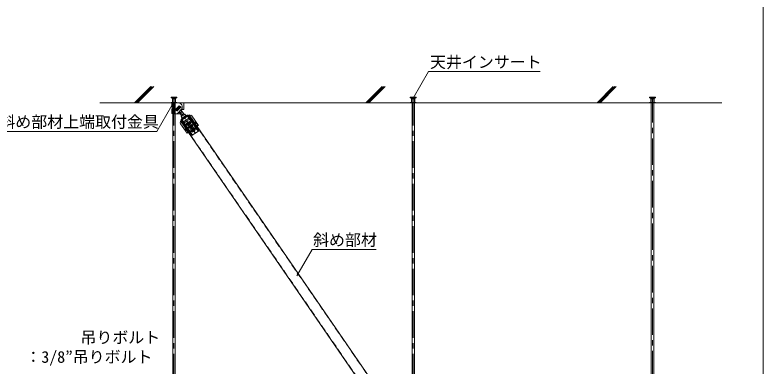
# Model space of a CAD drawing. Units: millimetres, scale not verified. Extents: x -7779 to 7778, y -5419 to 5375.
# Drawn here: x -4883 to -2069, y -3235 to -1913 of the extents above; entities that cross this region are included whole.
import ezdxf
from ezdxf.enums import TextEntityAlignment as Align

# ---------------------------------------------------------------- set-up
doc = ezdxf.new("R2010")
doc.units = ezdxf.units.MM
doc.header["$LTSCALE"] = 20
for name, pattern in [('CHAIN1', [8, 5, -1, 1, -1]), ('DASHED1', [1.8, 1.2, -0.6]), ('DOUBLE_CHAIN1', [8.8, 5, -1, 0.6, -0.6, 0.6, -1])]:
    doc.linetypes.add(name, pattern=pattern)
doc.layers.add('2-6_文字', color=3, linetype='Continuous', lineweight=18)
doc.layers.add('F-6_文字', color=7, linetype='Continuous', lineweight=18)
doc.styles.add('ＭＳ ゴシック', font='')
doc.styles.get('ＭＳ ゴシック').set_extended_font_data('MS Gothic')

msp = doc.modelspace()

# ---------------------------------------------------------------- linework, layer by layer
at = {"layer": '2-6_文字', "color": 7}
for p, q in [((-3384.37, -2225.6), (-3326.82, -2125.92)), ((-3326.82, -2125.92), (-2906.82, -2125.92)), ((-4372.09, -2182.36), (-4433.29, -2243.55)), ((-4366.37, -2182.29), (-4427.63, -2243.55)), ((-4360.71, -2182.29), (-4421.97, -2243.55)), ((-3502.11, -2182.36), (-3563.3, -2243.55)), ((-3496.39, -2182.29), (-3557.65, -2243.55)), ((-3490.73, -2182.29), (-3551.99, -2243.55)), ((-2632.13, -2182.36), (-2693.32, -2243.55)), ((-2626.4, -2182.29), (-2687.66, -2243.55)), ((-2620.75, -2182.29), (-2682.01, -2243.55)), ((-4563.59, -2243.55), (-2224, -2243.55)), ((-4292.72, -2253.66), (-4348.97, -2351.09)), ((-4348.97, -2351.09), (-4948.97, -2351.09)), ((-3822.01, -2895.51), (-3764.46, -2795.83)), ((-3764.46, -2795.83), (-3524.46, -2795.83))]:
    msp.add_line(p, q, dxfattribs=at)
at = {"layer": '2-6_文字', "color": 4, "linetype": 'DASHED1', "lineweight": 9}
for p, q in [((-4273.58, -2222.05), (-4295.58, -2222.05)), ((-3373.63, -2222.05), (-3395.63, -2222.05)), ((-2473.63, -2222.05), (-2495.63, -2222.05)), ((-4273.58, -2224.05), (-4295.58, -2224.05)), ((-4295.58, -2242.05), (-4295.58, -2243.55)), ((-4273.58, -2242.05), (-4295.58, -2242.05)), ((-4273.58, -2243.55), (-4295.58, -2243.55)), ((-4290.58, -2227.05), (-4290.58, -2242.05)), ((-4278.58, -2227.05), (-4290.58, -2227.05)), ((-4289.58, -2228.55), (-4289.58, -2243.55)), ((-4289.58, -2228.55), (-4289.08, -2228.55)), ((-4279.58, -2228.55), (-4289.08, -2228.55)), ((-4279.58, -2228.55), (-4279.58, -2243.55)), ((-4278.58, -2227.05), (-4278.58, -2242.05)), ((-4273.58, -2242.05), (-4273.58, -2243.55)), ((-3373.63, -2224.05), (-3395.63, -2224.05)), ((-3395.63, -2242.05), (-3395.63, -2243.55)), ((-3373.63, -2242.05), (-3395.63, -2242.05)), ((-3373.63, -2243.55), (-3395.63, -2243.55)), ((-3377.63, -2243.55), (-3391.63, -2243.55)), ((-3390.63, -2227.05), (-3390.63, -2242.05)), ((-3378.63, -2227.05), (-3390.63, -2227.05)), ((-3389.63, -2228.55), (-3389.63, -2243.55)), ((-3389.63, -2228.55), (-3389.13, -2228.55)), ((-3379.63, -2228.55), (-3389.13, -2228.55)), ((-3379.63, -2228.55), (-3379.63, -2243.55)), ((-3378.63, -2227.05), (-3378.63, -2242.05)), ((-3373.63, -2242.05), (-3373.63, -2243.55)), ((-2473.63, -2224.05), (-2495.63, -2224.05)), ((-2495.63, -2242.05), (-2495.63, -2243.55)), ((-2473.63, -2242.05), (-2495.63, -2242.05)), ((-2473.63, -2243.55), (-2495.63, -2243.55)), ((-2477.63, -2243.55), (-2491.63, -2243.55)), ((-2490.63, -2227.05), (-2490.63, -2242.05)), ((-2478.63, -2227.05), (-2490.63, -2227.05)), ((-2489.63, -2228.55), (-2489.63, -2243.55)), ((-2489.63, -2228.55), (-2489.13, -2228.55)), ((-2479.63, -2228.55), (-2489.13, -2228.55)), ((-2479.63, -2228.55), (-2479.63, -2243.55)), ((-2478.63, -2227.05), (-2478.63, -2242.05)), ((-2473.63, -2242.05), (-2473.63, -2243.55))]:
    msp.add_line(p, q, dxfattribs=at)
at = {"layer": '2-6_文字'}
for p, q in [((-4292.15, -2245.81), (-4292.28, -2245.87)), ((-4292.28, -2245.87), (-4292.28, -2259.67)), ((-4291.78, -2245.75), (-4292.15, -2245.81)), ((-4291.18, -2245.69), (-4291.78, -2245.75)), ((-4291.28, -2243.87), (-4291.28, -2245.7)), ((-4290.36, -2245.64), (-4291.18, -2245.69)), ((-4289.35, -2245.6), (-4290.36, -2245.64)), ((-4287.73, -2243.55), (-4289.72, -2243.55)), ((-4288.18, -2245.56), (-4289.35, -2245.6)), ((-4289.08, -2243.55), (-4289.08, -4140.75)), ((-4289.08, -2244.1), (-4288.56, -2243.8)), ((-4289.08, -2246.08), (-4289.08, -2246.08)), ((-4288.56, -2243.8), (-4288.18, -2243.58)), ((-4286.88, -2245.53), (-4288.18, -2245.56)), ((-4284.08, -2243.55), (-4287.73, -2243.55)), ((-4285.5, -2245.52), (-4286.88, -2245.53)), ((-4284.08, -2245.51), (-4285.5, -2245.52)), ((-4284.08, -2243.55), (-4280.08, -2243.55)), ((-4284.08, -2243.87), (-4284.08, -2243.55)), ((-4284.08, -2245.51), (-4284.08, -2243.87)), ((-4284.08, -2243.87), (-4268.58, -2243.87)), ((-4280.08, -2243.55), (-4280.08, -4140.75)), ((-4268.58, -2243.87), (-4247.08, -2243.87)), ((-4247.08, -2268.82), (-4247.08, -2243.87)), ((-3389.08, -2243.55), (-3389.08, -4140.75)), ((-3380.08, -2243.55), (-3380.08, -4140.75)), ((-2489.08, -2243.55), (-2489.08, -4140.75)), ((-2480.08, -2243.55), (-2480.08, -4140.75)), ((-4292.17, -2259.61), (-4292.28, -2259.68)), ((-4292.28, -2259.68), (-4292.14, -2259.74)), ((-4292.16, -2266.62), (-4292.28, -2266.68)), ((-4292.28, -2266.68), (-4292.28, -2284.13)), ((-4291.82, -2259.55), (-4292.17, -2259.61)), ((-4291.8, -2266.56), (-4292.16, -2266.62)), ((-4292.14, -2259.74), (-4291.75, -2259.8)), ((-4291.23, -2259.5), (-4291.82, -2259.55)), ((-4291.2, -2266.5), (-4291.8, -2266.56)), ((-4291.75, -2259.8), (-4291.13, -2259.85)), ((-4291.28, -2264.47), (-4291.28, -2266.51)), ((-4290.42, -2259.45), (-4291.23, -2259.5)), ((-4290.39, -2266.45), (-4291.2, -2266.5)), ((-4291.13, -2259.85), (-4290.3, -2259.91)), ((-4289.42, -2259.4), (-4290.42, -2259.45)), ((-4289.38, -2266.41), (-4290.39, -2266.45)), ((-4290.3, -2259.91), (-4289.27, -2259.95)), ((-4288.26, -2259.36), (-4289.42, -2259.4)), ((-4288.22, -2266.37), (-4289.38, -2266.41)), ((-4289.27, -2259.95), (-4288.09, -2259.98)), ((-4289.08, -2264.69), (-4288.56, -2264.39)), ((-4288.96, -2259.63), (-4289.07, -2259.66)), ((-4289.07, -2259.66), (-4289.03, -2259.7)), ((-4289.03, -2259.7), (-4288.84, -2259.74)), ((-4288.7, -2259.59), (-4288.96, -2259.63)), ((-4288.84, -2259.74), (-4288.51, -2259.77)), ((-4288.3, -2259.56), (-4288.7, -2259.59)), ((-4288.56, -2264.39), (-4288.18, -2264.17)), ((-4288.51, -2259.77), (-4288.03, -2259.81)), ((-4287.77, -2259.53), (-4288.3, -2259.56)), ((-4286.97, -2259.34), (-4288.26, -2259.36)), ((-4286.92, -2266.34), (-4288.22, -2266.37)), ((-4288.09, -2259.98), (-4286.79, -2260.01)), ((-4288.03, -2259.81), (-4287.44, -2259.83)), ((-4287.13, -2259.5), (-4287.77, -2259.53)), ((-4287.44, -2259.83), (-4286.75, -2259.86)), ((-4286.4, -2259.48), (-4287.13, -2259.5)), ((-4285.6, -2259.32), (-4286.97, -2259.34)), ((-4285.55, -2266.33), (-4286.92, -2266.34)), ((-4286.79, -2260.01), (-4285.59, -2260.02)), ((-4286.75, -2259.86), (-4285.98, -2259.87)), ((-4285.6, -2259.46), (-4286.4, -2259.48)), ((-4285.98, -2259.87), (-4285.59, -2259.88)), ((-4285.58, -2259.32), (-4285.53, -2266.33)), ((-4278.18, -2268.2), (-4261.5, -2256.82)), ((-4276.79, -2268.46), (-4278.18, -2268.2)), ((-4275.65, -2271.92), (-4278.18, -2268.2)), ((-4276.79, -2268.46), (-4261.76, -2258.21)), ((-4275.39, -2270.53), (-4276.79, -2268.46)), ((-4258.96, -2260.53), (-4275.65, -2271.92)), ((-4275.39, -2270.53), (-4275.65, -2271.92)), ((-4272.7, -2267.18), (-4275.51, -2269.1)), ((-4274.76, -2263.9), (-4270.73, -2270.35)), ((-4253.57, -2265.34), (-4272.68, -2284.45)), ((-4269.77, -2270.95), (-4271.75, -2274.37)), ((-4268.57, -2264.37), (-4270.64, -2265.78)), ((-4268.57, -2264.37), (-4269.98, -2262.3)), ((-4261.99, -2263.17), (-4269.77, -2270.95)), ((-4268.57, -2264.37), (-4266.51, -2262.96)), ((-4268.57, -2264.37), (-4267.16, -2266.43)), ((-4267.37, -2257.79), (-4265.39, -2254.36)), ((-4266.67, -2258.29), (-4262.37, -2264.58)), ((-4266.26, -2276.63), (-4254.57, -2293.77)), ((-4257.6, -2284.45), (-4264.76, -2276.53)), ((-4264.44, -2261.55), (-4261.63, -2259.63)), ((-4261.99, -2263.17), (-4258.57, -2261.19)), ((-4261.76, -2258.21), (-4261.5, -2256.82)), ((-4261.5, -2256.82), (-4258.96, -2260.53)), ((-4260.35, -2260.27), (-4258.96, -2260.53)), ((-4258.15, -2270.78), (-4246.31, -2288.13)), ((-4257.07, -2268.82), (-4257.07, -2284.45)), ((-4247.08, -2268.82), (-4257.07, -2268.82)), ((-4255.14, -2268.82), (-4256.15, -2267.91)), ((-4253.56, -2265.32), (-4253.56, -2258.87)), ((-4247.08, -2259.37), (-4247.38, -2259.37)), ((-4247.38, -2259.37), (-4247.38, -2260.37)), ((-4247.38, -2260.37), (-4247.08, -2260.37)), ((-4247.08, -2268.82), (-4247.08, -2260.37)), ((-4284.08, -2284.45), (-4257.07, -2284.45)), ((-4257.39, -2289.64), (-4249.13, -2284)), ((-4243.83, -2286.44), (-4257.05, -2295.46)), ((-4253.44, -2300.75), (-4257.05, -2295.46)), ((-4235.21, -2290.63), (-4256.18, -2305.13)), ((-4255.77, -2304.85), (-4248.26, -2315.71)), ((-4253.44, -2300.75), (-4240.22, -2291.73)), ((-4253.42, -2300.77), (-4240.24, -2291.7)), ((-4228.11, -2301.77), (-4248.26, -2315.71)), ((-4244.47, -2299.71), (-4240.86, -2304.99)), ((-4240.22, -2291.73), (-4243.83, -2286.44)), ((-4225.37, -2304.86), (-4235.65, -2311.97)), ((-4235.62, -2290.92), (-4228.11, -2301.77)), ((-4233.39, -2293.26), (-4233.8, -2293.55)), ((-4233.39, -2293.26), (-4203.65, -2336.29)), ((-4228.24, -2289.71), (-4230.75, -2291.44)), ((-4230.75, -2291.44), (-4201.01, -2334.47)), ((-4226.11, -2291.03), (-4229.45, -2293.34)), ((-4227.45, -2289.16), (-3389.08, -3509)), ((-4217.77, -2292.56), (-4192.75, -2328.75)), ((-4260.54, -2322.13), (-4235.52, -2358.32)), ((-4260.42, -2311.82), (-3389.08, -3579.62)), ((-4256.99, -2309.58), (-4259.5, -2311.32)), ((-4259.02, -2313.78), (-4255.69, -2311.48)), ((-4256.99, -2309.58), (-4227.26, -2352.61)), ((-4255.97, -2311.06), (-4255.69, -2311.48)), ((-4254.36, -2307.76), (-4253.95, -2307.48)), ((-4254.36, -2307.76), (-4224.62, -2350.79)), ((-4253.34, -2309.24), (-4253.05, -2309.66)), ((-4246.34, -2319.36), (-4236.06, -2312.25)), ((-4236.75, -2322.72), (-4236.93, -2323.71)), ((-4236.93, -2323.71), (-4235.66, -2323.94)), ((-4236.75, -2322.72), (-4235.48, -2322.96)), ((-4214.34, -2343.68), (-4236.06, -2312.25)), ((-4213.93, -2343.39), (-4235.65, -2311.97)), ((-4235.26, -2324.52), (-4235.49, -2325.8)), ((-4235.49, -2325.8), (-4234.51, -2325.98)), ((-4234.66, -2321.28), (-4234.89, -2322.56)), ((-4234.66, -2321.28), (-4233.67, -2321.46)), ((-4234.27, -2324.71), (-4234.51, -2325.98)), ((-4233.67, -2321.46), (-4233.91, -2322.74)), ((-4233.69, -2324.3), (-4232.41, -2324.54)), ((-4233.51, -2323.32), (-4232.23, -2323.56)), ((-4232.23, -2323.56), (-4232.41, -2324.54)), ((-4226.62, -2335.15), (-4228.84, -2336.68)), ((-4226.62, -2335.15), (-4228.36, -2333.08)), ((-4227.71, -2316.47), (-4227.89, -2317.45)), ((-4227.89, -2317.45), (-4226.61, -2317.69)), ((-4227.8, -2333.74), (-4226.27, -2334.23)), ((-4227.71, -2316.47), (-4226.43, -2316.7)), ((-4226.62, -2335.15), (-4225.67, -2332.62)), ((-4226.62, -2335.15), (-4225.09, -2337.37)), ((-4226.21, -2318.27), (-4226.44, -2319.55)), ((-4226.44, -2319.55), (-4225.46, -2319.73)), ((-4225.61, -2315.02), (-4225.84, -2316.3)), ((-4225.61, -2315.02), (-4224.63, -2315.2)), ((-4225.22, -2318.45), (-4225.46, -2319.73)), ((-4224.63, -2315.2), (-4224.86, -2316.48)), ((-4224.64, -2318.05), (-4223.36, -2318.28)), ((-4224.46, -2317.07), (-4223.18, -2317.3)), ((-4223.18, -2317.3), (-4223.36, -2318.28)), ((-4217.57, -2328.89), (-4219.8, -2330.43)), ((-4219.8, -2330.43), (-4216.79, -2330.03)), ((-4217.57, -2328.89), (-4219.31, -2326.83)), ((-4218.75, -2327.48), (-4217.23, -2327.97)), ((-4217.57, -2328.89), (-4216.62, -2326.37)), ((-4217.57, -2328.89), (-4216.04, -2331.12)), ((-4201.01, -2334.47), (-4192.75, -2328.75)), ((-4201.01, -2334.47), (-4191.06, -2348.86)), ((-4235.52, -2358.32), (-4227.26, -2352.61)), ((-4228.84, -2336.68), (-4225.84, -2336.28)), ((-4227.26, -2352.61), (-4217.3, -2367)), ((-4219.13, -2348.22), (-4219.31, -2349.21)), ((-4219.31, -2349.21), (-4218.03, -2349.44)), ((-4219.13, -2348.22), (-4217.85, -2348.46)), ((-4217.63, -2350.02), (-4217.86, -2351.3)), ((-4217.86, -2351.3), (-4216.88, -2351.48)), ((-4217.3, -2367), (-4204.39, -2358.07)), ((-4217.03, -2346.78), (-4217.27, -2348.06)), ((-4217.03, -2346.78), (-4216.05, -2346.96)), ((-4216.64, -2350.21), (-4216.88, -2351.48)), ((-4216.05, -2346.96), (-4216.28, -2348.24)), ((-4216.06, -2349.8), (-4214.78, -2350.04)), ((-4215.88, -2348.82), (-4214.6, -2349.06)), ((-4214.6, -2349.06), (-4214.78, -2350.04)), ((-4214.34, -2343.68), (-4204.39, -2358.07)), ((-4210.08, -2341.97), (-4210.26, -2342.95)), ((-4210.26, -2342.95), (-4208.98, -2343.19)), ((-4210.08, -2341.97), (-4208.8, -2342.2)), ((-4208.58, -2343.77), (-4208.81, -2345.05)), ((-4208.81, -2345.05), (-4207.83, -2345.23)), ((-4207.98, -2340.52), (-4208.22, -2341.8)), ((-4207.98, -2340.52), (-4207, -2340.71)), ((-4207.6, -2343.95), (-4207.83, -2345.23)), ((-4207, -2340.71), (-4207.23, -2341.98)), ((-4207.01, -2343.55), (-4205.73, -2343.78)), ((-4206.83, -2342.57), (-4205.55, -2342.8)), ((-4205.55, -2342.8), (-4205.73, -2343.78)), ((-4191.06, -2348.86), (-4203.98, -2357.79))]:
    msp.add_line(p, q, dxfattribs=at)
at = {"layer": '2-6_文字', "linetype": 'DASHED1'}
for p, q in [((-4289.08, -2243.55), (-4289.08, -2268.55)), ((-4289.08, -2244.1), (-4289.08, -2258.57)), ((-4280.08, -2243.55), (-4280.08, -2268.55)), ((-4289.08, -2264.69), (-4289.07, -2284.37)), ((-4273.78, -2265.19), (-4271.24, -2268.91)), ((-4273.06, -2264.71), (-4270.53, -2268.42)), ((-4266.62, -2260.31), (-4264.08, -2264.03)), ((-4265.91, -2259.82), (-4263.37, -2263.54)), ((-4254.36, -2307.76), (-4256.18, -2305.13)), ((-4254.74, -2282.55), (-4254.74, -2282.55)), ((-4253.95, -2307.48), (-4233.8, -2293.55)), ((-4249.19, -2300.3), (-4247.37, -2302.93)), ((-4242.2, -2295.46), (-4240.38, -2298.1)), ((-4233.39, -2293.26), (-4235.21, -2290.63)), ((-4229.45, -2293.34), (-4232.08, -2295.16)), ((-4228.44, -2289.84), (-3389.08, -3511.12)), ((-4259.43, -2311.14), (-3389.08, -3577.5)), ((-4255.69, -2311.48), (-4253.05, -2309.66)), ((-4213.93, -2343.39), (-4201.01, -2334.47)), ((-4202.83, -2331.83), (-4194.57, -2326.12)), ((-4237.34, -2355.69), (-4229.08, -2349.97)), ((-4227.26, -2352.61), (-4214.34, -2343.68)), ((-4224.62, -2350.79), (-4214.67, -2365.18)), ((-4216.16, -2341.05), (-4215.75, -2340.76)), ((-4203.65, -2336.29), (-4193.7, -2350.68))]:
    msp.add_line(p, q, dxfattribs=at)
at = {"layer": '2-6_文字', "color": 4, "linetype": 'CHAIN1', "lineweight": 9}
for p, q in [((-4284.58, -2228.45), (-4284.58, -4233.76)), ((-3384.58, -2228.45), (-3384.58, -4233.76)), ((-2484.63, -4237.43), (-2484.63, -2228.45))]:
    msp.add_line(p, q, dxfattribs=at)
at = {"layer": '2-6_文字', "linetype": 'DOUBLE_CHAIN1'}
for p, q in [((-4291.78, -2284.21), (-4292.27, -2284.13)), ((-4291.18, -2284.27), (-4291.78, -2284.21)), ((-4290.36, -2284.32), (-4291.18, -2284.27)), ((-4289.35, -2284.36), (-4290.36, -2284.32)), ((-4288.17, -2284.4), (-4289.35, -2284.36)), ((-4286.88, -2284.42), (-4288.17, -2284.4)), ((-4285.5, -2284.44), (-4286.88, -2284.42)), ((-4284.07, -2284.45), (-4285.5, -2284.44))]:
    msp.add_line(p, q, dxfattribs=at)
at = {"layer": '2-6_文字', "linetype": 'CHAIN1'}
for p, q in [((-4247.92, -2327.38), (-4241.49, -2322.94)), ((-4237.69, -2325.78), (-4231.11, -2321.23)), ((-4237.09, -2320), (-4213.57, -2354.02)), ((-4229.73, -2337.3), (-4223.15, -2332.75)), ((-4228.8, -2319.63), (-4222.5, -2315.28)), ((-4228.04, -2313.75), (-4204.52, -2347.77)), ((-4220.89, -2314.78), (-4214.34, -2310.25)), ((-4220.84, -2331.15), (-4214.54, -2326.79)), ((-4206.58, -2321.29), (-4201.57, -2317.83)), ((-4205.96, -2316.67), (-4200.99, -2323.86)), ((-4242.88, -2346.38), (-4237.59, -2342.73)), ((-4242.16, -2341.69), (-4237.19, -2348.88)), ((-4228.02, -2356.17), (-4221.59, -2351.73)), ((-4220.07, -2351.28), (-4213.48, -2346.73)), ((-4204.87, -2340.78), (-4211.61, -2345.44)), ((-4200.99, -2343.57), (-4194.44, -2339.04))]:
    msp.add_line(p, q, dxfattribs=at)
at = {"layer": '2-6_文字', "color": 4, "linetype": 'DASHED1', "lineweight": 9}
for points in [[(-4295.58, -2222.05), (-4295.58, -2224.05), (-4290.58, -2227.05)], [(-4273.58, -2222.05), (-4273.58, -2224.05), (-4278.58, -2227.05)], [(-3395.63, -2222.05), (-3395.63, -2224.05), (-3390.63, -2227.05)], [(-3373.63, -2222.05), (-3373.63, -2224.05), (-3378.63, -2227.05)], [(-2495.63, -2222.05), (-2495.63, -2224.05), (-2490.63, -2227.05)], [(-2473.63, -2222.05), (-2473.63, -2224.05), (-2478.63, -2227.05)]]:
    msp.add_lwpolyline(points, dxfattribs=at)
at = {"layer": '2-6_文字'}
for points in [[(-4284.08, -2284.45), (-4284.08, -2282.59), (-4284.08, -2245.51)], [(-4267.37, -2257.79), (-4275.15, -2265.57), (-4278.58, -2267.55)], [(-4261.76, -2258.21), (-4260.35, -2260.27), (-4275.39, -2270.53)], [(-4214.34, -2343.68), (-4213.93, -2343.39), (-4203.98, -2357.79)]]:
    msp.add_lwpolyline(points, dxfattribs=at)
for centre, radius in [((-4234.58, -2323.63), 4), ((-4234.58, -2323.63), 2.25), ((-4226.62, -2335.15), 3), ((-4226.62, -2335.15), 3), ((-4225.53, -2317.38), 4), ((-4226.62, -2335.15), 2.7), ((-4225.53, -2317.38), 2.25), ((-4217.57, -2328.89), 3), ((-4217.57, -2328.89), 3), ((-4217.57, -2328.89), 2.7), ((-4204, -2319.51), 1.5), ((-4240.19, -2344.53), 1.5), ((-4216.96, -2349.13), 4), ((-4216.95, -2349.13), 2.25), ((-4207.91, -2342.88), 4), ((-4207.91, -2342.88), 2.25)]:
    msp.add_circle(centre, radius, dxfattribs=at)
for centre, radius, start, end in [((-4285.9, -2284.4), 40.88, 92.5588, 97.55402), ((-4268.56, -2258.87), 15, 10.54723, 89.99998), ((-4286.77, -2295), 30.86, 87.75647, 98.39833), ((-4268.57, -2264.37), 10.5, 197.62581, 252.37382), ((-4268.57, -2264.37), 10.5, 17.62668, 72.37388), ((-4268.56, -2258.87), 15, 0, 10.54723), ((-4254.36, -2307.76), 3.2, 124.65432, 214.65432), ((-4252.85, -2301.6), 1, 124.57015, 304.57015), ((-4239.67, -2292.52), 1, 304.57015, 124.57015), ((-4233.39, -2293.26), 3.2, 34.65432, 124.65432), ((-4222.7, -2295.97), 6, 34.65432, 124.65432), ((-4255.61, -2318.71), 6, 124.65432, 214.65432), ((-4235.75, -2324.43), 0.5, 349.57015, 79.57013), ((-4235.38, -2322.47), 0.5, 259.57013, 349.57015), ((-4233.78, -2324.8), 0.5, 79.57015, 169.57015), ((-4233.42, -2322.83), 0.5, 169.57015, 259.57015), ((-4226.7, -2318.18), 0.5, 349.57015, 79.57013), ((-4226.34, -2316.21), 0.5, 259.57013, 349.57015), ((-4224.73, -2318.54), 0.5, 79.57015, 169.57015), ((-4224.37, -2316.57), 0.5, 169.57015, 259.57015), ((-4218.12, -2349.93), 0.5, 349.57015, 79.57013), ((-4217.76, -2347.97), 0.5, 259.57013, 349.57015), ((-4216.15, -2350.3), 0.5, 79.57015, 169.57015), ((-4215.79, -2348.33), 0.5, 169.57015, 259.57015), ((-4209.07, -2343.68), 0.5, 349.57015, 79.57013), ((-4208.71, -2341.71), 0.5, 259.57013, 349.57015), ((-4207.1, -2344.04), 0.5, 79.57015, 169.57015), ((-4206.74, -2342.07), 0.5, 169.57015, 259.57015)]:
    msp.add_arc(centre, radius, start, end, dxfattribs=at)
at = {"layer": 'F-6_文字', "color": 3}
msp.add_lwpolyline([(-7638.84, 1527.01), (-2068.84, 1527.01), (-2068.84, -4953.01)], dxfattribs=at)

# ---------------------------------------------------------------- texts
at = {"layer": '2-6_文字', "color": 7, "style": 'ＭＳ ゴシック'}
for s, p in [('天井インサート', (-3321.57, -2125.17)), ('斜め部材上端取付金具', (-4941.47, -2350.34)), ('斜め部材', (-3761.46, -2795.08)), ('吊りボルト', (-4636.3, -3162.23)), ('：3/8”吊りボルト', (-4843.68, -3235.61))]:
    msp.add_text(s, height=43.99, dxfattribs=at).set_placement(p, align=Align.BOTTOM_LEFT)

doc.saveas('drawing.dxf')
